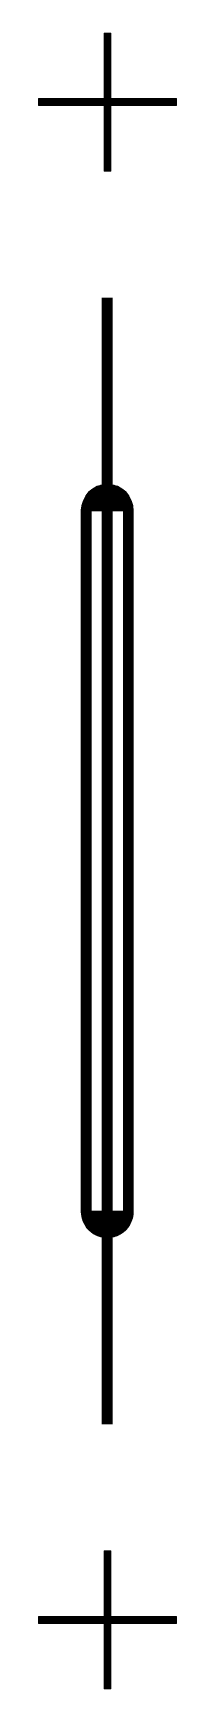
# Model space of a CAD drawing. Header units: millimetres. Extents: x -1 to 1, y -12 to 12.
import ezdxf

# ---------------------------------------------------------------- set-up
doc = ezdxf.new("R2010")
doc.units = ezdxf.units.MM
doc.header["$LTSCALE"] = 0.25
for name, color, linetype, lineweight in [('1', 7, 'Continuous', 9), ('2', 134, 'Continuous', 9), ('3', 214, 'Continuous', 9), ('4', 54, 'Continuous', 9), ('5', 94, 'Continuous', 9), ('6', 14, 'Continuous', 9), ('7', 4, 'Continuous', 9)]:
    doc.layers.add(name, color=color, linetype=linetype, lineweight=lineweight)

msp = doc.modelspace()

# ---------------------------------------------------------------- linework, layer by layer
at = {"layer": '1', "color": 7, "linetype": 'Continuous', "lineweight": 9}
for p, q in [((-0.075, 8.161), (-0.075, -8.161)), ((-0.075, 8.161), (-0.075, -8.161)), ((-0.073, -8.161), (-0.073, 8.161)), ((-0.073, -8.161), (-0.073, 8.161)), ((-0.063, -8.161), (-0.063, 8.161)), ((-0.063, -8.161), (-0.063, 8.161)), ((-0.053, -8.161), (-0.053, 8.161)), ((-0.053, -8.161), (-0.053, 8.161)), ((-0.043, -8.161), (-0.043, 8.161)), ((-0.043, -8.161), (-0.043, 8.161)), ((-0.033, -8.161), (-0.033, 8.161)), ((-0.033, -8.161), (-0.033, 8.161)), ((-0.023, -8.161), (-0.023, 8.161)), ((-0.023, -8.161), (-0.023, 8.161)), ((-0.013, -8.161), (-0.013, 8.161)), ((-0.013, -8.161), (-0.013, 8.161)), ((-0.003, -8.161), (-0.003, 8.161)), ((-0.003, -8.161), (-0.003, 8.161)), ((0.007, -8.161), (0.007, 8.161)), ((0.007, -8.161), (0.007, 8.161)), ((0.017, -8.161), (0.017, 8.161)), ((0.017, -8.161), (0.017, 8.161)), ((0.027, -8.161), (0.027, 8.161)), ((0.027, -8.161), (0.027, 8.161)), ((0.037, -8.161), (0.037, 8.161)), ((0.037, -8.161), (0.037, 8.161)), ((0.047, -8.161), (0.047, 8.161)), ((0.047, -8.161), (0.047, 8.161)), ((0.057, -8.161), (0.057, 8.161)), ((0.057, -8.161), (0.057, 8.161)), ((0.067, -8.161), (0.067, 8.161)), ((0.067, -8.161), (0.067, 8.161)), ((0.069, -8.161), (0.069, 8.161)), ((0.069, -8.161), (0.069, 8.161))]:
    msp.add_line(p, q, dxfattribs=at)
at = {"layer": '2', "color": 134, "linetype": 'Continuous', "lineweight": 9}
for p, q in [((-0.38, 5.101), (-0.38, -5.1)), ((-0.38, 5.101), (-0.38, -5.1)), ((-0.378, -5.1), (-0.378, 5.101)), ((-0.378, -5.1), (-0.378, 5.101)), ((-0.368, -5.1), (-0.368, 5.101)), ((-0.368, -5.1), (-0.368, 5.101)), ((-0.358, -5.1), (-0.358, 5.101)), ((-0.358, -5.1), (-0.358, 5.101)), ((-0.348, -5.1), (-0.348, 5.101)), ((-0.348, -5.1), (-0.348, 5.101)), ((-0.338, -5.1), (-0.338, 5.101)), ((-0.338, -5.1), (-0.338, 5.101)), ((-0.328, -5.1), (-0.328, 5.101)), ((-0.328, -5.1), (-0.328, 5.101)), ((-0.318, -5.1), (-0.318, 5.101)), ((-0.318, -5.1), (-0.318, 5.101)), ((-0.308, -5.1), (-0.308, 5.101)), ((-0.308, -5.1), (-0.308, 5.101)), ((-0.298, -5.1), (-0.298, 5.101)), ((-0.298, -5.1), (-0.298, 5.101)), ((-0.288, -5.1), (-0.288, 5.101)), ((-0.288, -5.1), (-0.288, 5.101)), ((-0.278, -5.1), (-0.278, 5.101)), ((-0.278, -5.1), (-0.278, 5.101)), ((-0.268, -5.1), (-0.268, 5.101)), ((-0.268, -5.1), (-0.268, 5.101)), ((-0.258, -5.1), (-0.258, 5.101)), ((-0.258, -5.1), (-0.258, 5.101)), ((-0.248, -5.1), (-0.248, 5.101)), ((-0.248, -5.1), (-0.248, 5.101)), ((-0.238, -5.1), (-0.238, 5.101)), ((-0.238, -5.1), (-0.238, 5.101)), ((-0.236, -5.1), (-0.236, 5.101)), ((-0.236, -5.1), (-0.236, 5.101))]:
    msp.add_line(p, q, dxfattribs=at)
at = {"layer": '3', "color": 214, "linetype": 'Continuous', "lineweight": 9}
for p, q in [((0.23, 5.101), (0.23, -5.1)), ((0.232, -5.1), (0.232, 5.101)), ((0.242, -5.1), (0.242, 5.101)), ((0.252, -5.1), (0.252, 5.101)), ((0.262, -5.1), (0.262, 5.101)), ((0.272, -5.1), (0.272, 5.101)), ((0.282, -5.1), (0.282, 5.101)), ((0.292, -5.1), (0.292, 5.101)), ((0.302, -5.1), (0.302, 5.101)), ((0.312, -5.1), (0.312, 5.101)), ((0.322, -5.1), (0.322, 5.101)), ((0.332, -5.1), (0.332, 5.101)), ((0.342, -5.1), (0.342, 5.101)), ((0.352, -5.1), (0.352, 5.101)), ((0.362, -5.1), (0.362, 5.101)), ((0.372, -5.1), (0.372, 5.101)), ((0.374, -5.1), (0.374, 5.101))]:
    msp.add_line(p, q, dxfattribs=at)
at = {"layer": '4', "color": 54, "linetype": 'Continuous', "lineweight": 9}
for p, q in [((-0.318, 5.289), (0.312, 5.289)), ((-0.311, 5.299), (0.306, 5.299)), ((-0.304, 5.309), (0.298, 5.309)), ((-0.296, 5.319), (0.291, 5.319)), ((-0.288, 5.329), (0.283, 5.329)), ((-0.279, 5.339), (0.274, 5.339)), ((-0.27, 5.349), (0.264, 5.349)), ((-0.26, 5.359), (0.254, 5.359)), ((-0.249, 5.369), (0.243, 5.369)), ((-0.237, 5.379), (0.232, 5.379)), ((-0.224, 5.389), (0.219, 5.389)), ((-0.21, 5.399), (0.205, 5.399)), ((-0.194, 5.409), (0.189, 5.409)), ((-0.177, 5.419), (0.171, 5.419)), ((-0.157, 5.429), (0.151, 5.429)), ((-0.133, 5.439), (0.127, 5.439)), ((-0.102, 5.449), (0.097, 5.449)), ((-0.054, 5.459), (0.049, 5.459)), ((-0.38, 5.099), (0.374, 5.099)), ((-0.38, 5.089), (0.375, 5.089)), ((-0.38, 5.079), (0.375, 5.079)), ((-0.38, 5.075), (0.375, 5.075)), ((-0.379, 5.109), (0.373, 5.109)), ((-0.378, 5.119), (0.372, 5.119)), ((-0.377, 5.129), (0.371, 5.129)), ((-0.375, 5.139), (0.37, 5.139)), ((-0.373, 5.149), (0.368, 5.149)), ((-0.371, 5.159), (0.366, 5.159)), ((-0.369, 5.169), (0.364, 5.169)), ((-0.366, 5.179), (0.361, 5.179)), ((-0.364, 5.189), (0.358, 5.189)), ((-0.36, 5.199), (0.355, 5.199)), ((-0.357, 5.209), (0.352, 5.209)), ((-0.353, 5.219), (0.348, 5.219)), ((-0.349, 5.229), (0.344, 5.229)), ((-0.345, 5.239), (0.34, 5.239)), ((-0.34, 5.249), (0.335, 5.249)), ((-0.335, 5.259), (0.33, 5.259)), ((-0.33, 5.269), (0.324, 5.269)), ((-0.324, 5.279), (0.318, 5.279))]:
    msp.add_line(p, q, dxfattribs=at)
msp.add_ellipse((-0.003, 5.075), major_axis=(0, 0.387), ratio=0.975, start_param=-1.570796, end_param=1.570796, dxfattribs=at)
at = {"layer": '5', "color": 94, "linetype": 'Continuous', "lineweight": 9}
for p, q in [((-0.38, -5.075), (0.375, -5.075)), ((-0.38, -5.079), (0.375, -5.079)), ((-0.38, -5.089), (0.375, -5.089)), ((-0.38, -5.099), (0.374, -5.099)), ((-0.379, -5.109), (0.373, -5.109)), ((-0.378, -5.119), (0.372, -5.119)), ((-0.377, -5.129), (0.371, -5.129)), ((-0.375, -5.139), (0.37, -5.139)), ((-0.373, -5.149), (0.368, -5.149)), ((-0.371, -5.159), (0.366, -5.159)), ((-0.369, -5.169), (0.364, -5.169)), ((-0.366, -5.179), (0.361, -5.179)), ((-0.364, -5.189), (0.358, -5.189)), ((-0.36, -5.199), (0.355, -5.199)), ((-0.357, -5.209), (0.352, -5.209)), ((-0.353, -5.219), (0.348, -5.219)), ((-0.349, -5.229), (0.344, -5.229)), ((-0.345, -5.239), (0.34, -5.239)), ((-0.34, -5.249), (0.335, -5.249)), ((-0.335, -5.259), (0.33, -5.259)), ((-0.33, -5.269), (0.324, -5.269)), ((-0.324, -5.279), (0.318, -5.279)), ((-0.318, -5.289), (0.312, -5.289)), ((-0.311, -5.299), (0.306, -5.299)), ((-0.304, -5.309), (0.298, -5.309)), ((-0.296, -5.319), (0.291, -5.319)), ((-0.288, -5.329), (0.283, -5.329)), ((-0.279, -5.339), (0.274, -5.339)), ((-0.27, -5.349), (0.264, -5.349)), ((-0.26, -5.359), (0.254, -5.359)), ((-0.249, -5.369), (0.243, -5.369)), ((-0.237, -5.379), (0.232, -5.379)), ((-0.224, -5.389), (0.219, -5.389)), ((-0.21, -5.399), (0.205, -5.399)), ((-0.194, -5.409), (0.189, -5.409)), ((-0.177, -5.419), (0.171, -5.419)), ((-0.157, -5.429), (0.151, -5.429)), ((-0.133, -5.439), (0.127, -5.439)), ((-0.102, -5.449), (0.097, -5.449)), ((-0.054, -5.459), (0.049, -5.459))]:
    msp.add_line(p, q, dxfattribs=at)
msp.add_ellipse((-0.003, -5.075), major_axis=(0, 0.387), ratio=0.975, start_param=1.570796, end_param=4.712389, dxfattribs=at)
at = {"layer": '6', "color": 14, "linetype": 'Continuous', "lineweight": 9}
for p, q in [((-0.05, -10), (-0.05, -12)), ((0.05, -10), (-0.05, -10)), ((-0.05, -10), (-0.05, -12)), ((0.05, -10), (-0.05, -10)), ((-0.045, -12), (-0.045, -10)), ((-0.045, -12), (-0.045, -10)), ((-0.03, -12), (-0.03, -10)), ((-0.03, -12), (-0.03, -10)), ((-0.015, -12), (-0.015, -10)), ((-0.015, -12), (-0.015, -10)), ((0, -12), (0, -10)), ((0, -12), (0, -10)), ((0.015, -12), (0.015, -10)), ((0.015, -12), (0.015, -10)), ((0.03, -12), (0.03, -10)), ((0.03, -12), (0.03, -10)), ((0.045, -12), (0.045, -10)), ((0.045, -12), (0.045, -10)), ((0.05, -12), (0.05, -10)), ((0.05, -12), (0.05, -10)), ((-1, -10.95), (-1, -11.05)), ((1, -10.95), (-1, -10.95)), ((-1, -10.95), (-1, -11.05)), ((1, -10.95), (-1, -10.95)), ((1, -10.955), (-1, -10.955)), ((1, -10.955), (-1, -10.955)), ((1, -10.97), (-1, -10.97)), ((1, -10.97), (-1, -10.97)), ((1, -10.985), (-1, -10.985)), ((1, -10.985), (-1, -10.985)), ((1, -11), (-1, -11)), ((1, -11), (-1, -11)), ((1, -11.015), (-1, -11.015)), ((1, -11.015), (-1, -11.015)), ((1, -11.03), (-1, -11.03)), ((1, -11.03), (-1, -11.03)), ((1, -11.05), (1, -10.95)), ((1, -11.05), (1, -10.95)), ((1, -11.045), (-1, -11.045)), ((1, -11.045), (-1, -11.045)), ((-1, -11.05), (1, -11.05)), ((-1, -11.05), (1, -11.05)), ((-0.05, -12), (0.05, -12)), ((-0.05, -12), (0.05, -12))]:
    msp.add_line(p, q, dxfattribs=at)
at = {"layer": '7', "color": 4, "linetype": 'Continuous', "lineweight": 9}
for p, q in [((-0.05, 12), (-0.05, 10)), ((0.05, 12), (-0.05, 12)), ((-0.05, 12), (-0.05, 10)), ((0.05, 12), (-0.05, 12)), ((-0.045, 10), (-0.045, 12)), ((-0.045, 10), (-0.045, 12)), ((-0.03, 10), (-0.03, 12)), ((-0.03, 10), (-0.03, 12)), ((-0.015, 10), (-0.015, 12)), ((-0.015, 10), (-0.015, 12)), ((0, 10), (0, 12)), ((0, 10), (0, 12)), ((0.015, 10), (0.015, 12)), ((0.015, 10), (0.015, 12)), ((0.03, 10), (0.03, 12)), ((0.03, 10), (0.03, 12)), ((0.045, 10), (0.045, 12)), ((0.045, 10), (0.045, 12)), ((0.05, 10), (0.05, 12)), ((0.05, 10), (0.05, 12)), ((-1, 11.05), (-1, 10.95)), ((1, 11.05), (-1, 11.05)), ((-1, 11.05), (-1, 10.95)), ((1, 11.05), (-1, 11.05)), ((1, 11.045), (-1, 11.045)), ((1, 11.045), (-1, 11.045)), ((1, 10.95), (1, 11.05)), ((1, 10.95), (1, 11.05)), ((1, 11.03), (-1, 11.03)), ((1, 11.03), (-1, 11.03)), ((1, 11.015), (-1, 11.015)), ((1, 11.015), (-1, 11.015)), ((1, 11), (-1, 11)), ((1, 11), (-1, 11)), ((1, 10.985), (-1, 10.985)), ((1, 10.985), (-1, 10.985)), ((1, 10.97), (-1, 10.97)), ((1, 10.97), (-1, 10.97)), ((1, 10.955), (-1, 10.955)), ((1, 10.955), (-1, 10.955)), ((-1, 10.95), (1, 10.95)), ((-1, 10.95), (1, 10.95)), ((-0.05, 10), (0.05, 10)), ((-0.05, 10), (0.05, 10))]:
    msp.add_line(p, q, dxfattribs=at)

doc.saveas('drawing.dxf')
